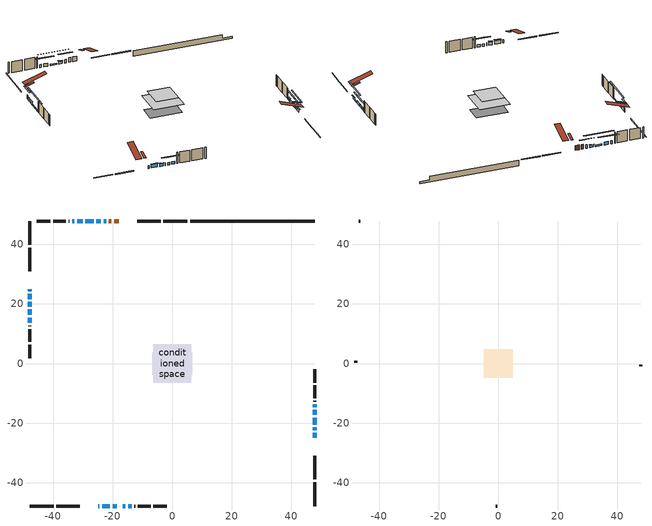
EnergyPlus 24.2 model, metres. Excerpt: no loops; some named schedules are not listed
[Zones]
conditioned space
 floor adiabatic (AdiabaticFloorConstruction): -6.44,-6.44 -6.44,6.44 6.44,6.44 6.44,-6.44 z3.36
 floor foundation (Slab1 construction): -6.74,-3.72 -6.74,3.72 6.74,3.72 6.74,-3.72 z-1.52
 wall outside (RimJoist1 construction): 5.05,47.84 -2.99,47.84 / -47.84,-47.84 -39.8,-47.84 / -47.84,47.84 -47.84,39.8 / 47.84,-47.84 47.84,-39.8 z0.92:1.22
 wall outside (RimJoist2 construction): -3.92,47.84 -11.77,47.84 / -38.87,-47.84 -31.02,-47.84 / -47.84,38.87 -47.84,31.02 / 47.84,-38.87 47.84,-31.02 z0.92:1.22
 wall outside (AdiabaticWallConstruction 1): -17.94,47.84 -19.49,47.84 / -20.42,47.84 -21.31,47.84 z0.92:2.95
 wall outside (AdiabaticWallConstruction): -24.85,-47.84 -24.43,-47.84 / -17.68,-47.84 -17.58,-47.84 / 47.84,-17.28 47.84,-15.55 z0.92:2.14; -23.5,-47.84 -20.96,-47.84 z0.92:2.44; -47.84,24.85 -47.84,24.34 z0.92:2.65; -47.84,23.41 -47.84,21.58 / 47.84,-24.85 47.84,-23.32 / -20.03,-47.84 -18.61,-47.84 / -47.84,20.65 -47.84,19.13 / -30.11,47.84 -31.94,47.84 / -32.86,47.84 -33.63,47.84 z0.92:2.19; -22.24,47.84 -23.05,47.84 z0.92:2.45; -23.98,47.84 -25.51,47.84 / 47.84,-20.55 47.84,-18.21 / -14.81,-47.84 -13.64,-47.84 z0.92:1.99; 47.84,-22.39 47.84,-21.48 z0.92:1.56; -26.43,47.84 -29.18,47.84 / -47.84,18.2 -47.84,16.37 / -47.84,15.44 -47.84,13.61 z0.92:1.55; 47.84,-14.63 47.84,-13.71 / -16.66,-47.84 -15.74,-47.84 z0.92:1.94
 wall outside (Wall1 construction): -34.56,47.84 -34.8,47.84 / -12.72,-47.84 -12.47,-47.84 / -47.84,12.68 -47.84,12.44 / 47.84,-12.78 47.84,-12.54 z0.92:5.8
 wall outside (Wall2 construction): -35.73,47.84 -39.98,47.84 / -11.54,-47.84 -7.29,-47.84 / -47.84,11.51 -47.84,7.26 / 47.84,-11.61 47.84,-7.36 z0.92:5.8
 wall outside (Wall3 construction): -40.91,47.84 -45.43,47.84 / -6.36,-47.84 -1.84,-47.84 / -47.84,6.33 -47.84,1.81 / 47.84,-6.43 47.84,-1.91 z0.92:5.8
 wall foundation (FoundationWall1 construction): 5.98,47.84,-1.52 5.98,47.84,0.92 43.65,47.84,0.92 43.65,47.84,-0.62 47.84,47.84,-0.62 47.84,47.84,-1.52
 window (WindowConstruction 15): -24.85,-47.84 -24.43,-47.84 z0.92:2.14
 window (WindowConstruction 7): -23.5,-47.84 -20.96,-47.84 z0.92:2.44
 window (WindowConstruction 8): -47.84,24.85 -47.84,24.34 z0.92:2.65
 window (WindowConstruction 9): -47.84,23.41 -47.84,21.58 z0.92:2.19
 window (WindowConstruction 10): 47.84,-24.85 47.84,-23.32 z0.92:2.19
 window (WindowConstruction 11): -22.24,47.84 -23.05,47.84 z0.92:2.44
 window (WindowConstruction 12): -23.98,47.84 -25.51,47.84 z0.92:1.99
 window (WindowConstruction 13): -20.03,-47.84 -18.61,-47.84 z0.92:2.19
 window (WindowConstruction 14): -47.84,20.65 -47.84,19.13 z0.92:2.19
 window (WindowConstruction 16): -17.68,-47.84 -17.58,-47.84 z0.92:2.14
 window (WindowConstruction 17): 47.84,-22.39 47.84,-21.48 z0.92:1.55
 window (WindowConstruction 18): -26.44,47.84 -29.18,47.84 z0.92:1.55
 window (WindowConstruction 19): -47.84,18.2 -47.84,16.37 z0.92:1.55
 window (WindowConstruction 20): -47.84,15.44 -47.84,13.61 z0.92:1.55
 window (WindowConstruction): 47.84,-20.55 47.84,-18.21 z0.92:1.99
 window (WindowConstruction 1): 47.84,-17.28 47.84,-15.56 z0.92:2.14
 window (WindowConstruction 2): 47.84,-14.63 47.84,-13.71 z0.92:1.93
 window (WindowConstruction 3): -30.11,47.84 -31.94,47.84 z0.92:2.19
 window (WindowConstruction 4): -32.87,47.84 -33.63,47.84 z0.92:2.19
 window (WindowConstruction 5): -16.66,-47.84 -15.74,-47.84 z0.92:1.93
 window (WindowConstruction 6): -14.81,-47.84 -13.64,-47.84 z0.92:1.99
 door (Door): -17.94,47.84 -19.49,47.84 z0.92:2.95
 door (Door 1): -20.42,47.84 -21.31,47.84 z0.92:2.95
 ceiling adiabatic (AdiabaticFloorConstruction): 6.44,-6.44 6.44,6.44 -6.44,6.44 -6.44,-6.44 z3.36
 roof outside (Roof2 construction): -17.01,47.84,5.8 -17.01,44.38,6.95 -16.1,44.38,6.95 -16.1,47.84,5.8; -25.78,-47.84,5.8 -25.78,-44.38,6.95 -26.69,-44.38,6.95 -26.69,-47.84,5.8; -47.84,25.78,5.8 -44.38,25.78,6.95 -44.38,26.69,6.95 -47.84,26.69,5.8; 47.84,-25.78,5.8 44.38,-25.78,6.95 44.38,-26.69,6.95 47.84,-26.69,5.8
attic - vented
 floor to conditioned space (Floor1 construction Reversed): -4.82,-4.82 -4.82,4.82 4.82,4.82 4.82,-4.82 z5.8
 wall outside (Wall4 construction): -46.36,47.84 -46.91,47.84 / -0.91,-47.84 -0.36,-47.84 / -47.84,0.88 -47.84,0.33 / 47.84,-0.98 47.84,-0.43 z0.92:5.8
 roof outside (Roof1 construction): -15.17,47.84,5.8 -15.17,38.44,8.93 -12.7,38.44,8.93 -12.7,47.84,5.8; -27.62,-47.84,5.8 -27.62,-38.44,8.93 -30.09,-38.44,8.93 -30.09,-47.84,5.8; -47.84,27.62,5.8 -38.44,27.62,8.93 -38.44,30.09,8.93 -47.84,30.09,5.8; 47.84,-27.62,5.8 38.44,-27.62,8.93 38.44,-30.09,8.93 47.84,-30.09,5.8
shading: -20.76,-47.84 -23.7,-47.84 -23.7,-48.25 -20.76,-48.25 z2.65; -47.84,21.7 -47.84,27.49 -48.25,27.49 -48.25,21.7 z5.29; -47.84,21.38 -47.84,23.61 -48.25,23.61 -48.25,21.38 z2.39; 47.84,-23.12 47.84,-25.05 48.25,-25.05 48.25,-23.12 z2.39; -25.69,47.84 -19.6,47.84 -19.6,48.25 -25.69,48.25 z5.08; -25.71,47.84 -23.78,47.84 -23.78,48.25 -25.71,48.25 z2.19; -18.41,-47.84 -20.23,-47.84 -20.23,-48.25 -18.41,-48.25 z2.39; -47.84,18.93 -47.84,20.85 -48.25,20.85 -48.25,18.93 z2.39; 47.84,-16.4 47.84,-27.47 48.25,-27.47 48.25,-16.4 z6.63; -34.26,47.84 -21.35,47.84 -21.35,48.25 -34.26,48.25 z6.63; -47.84,11.29 -47.84,23.28 -48.25,23.28 -48.25,11.29 z6.63; -47.84,8.53 -47.84,20.52 -48.25,20.52 -48.25,8.53 z6.63; 47.84,-15.57 47.84,-23.19 48.25,-23.19 48.25,-15.57 z4.63; 47.84,-12.92 47.84,-19.92 48.25,-19.92 48.25,-12.92 z4.78; 47.84,-13.51 47.84,-14.83 48.25,-14.83 48.25,-13.51 z2.14; -34.58,47.84 -27.47,47.84 -27.47,48.25 -34.58,48.25 z4.83; -36.27,47.84 -30.23,47.84 -30.23,48.25 -36.27,48.25 z4.83; -13.1,-47.84 -19.3,-47.84 -19.3,-48.25 -13.1,-48.25 z4.57; -11.01,-47.84 -17.45,-47.84 -17.45,-48.25 -11.01,-48.25 z4.63
[Building]
Building 1: Terrain=Suburbs
[Site:Location]
Edmonton Intl AP_AB: Latitude {deg}=53.31; Longitude {deg}=-113.58; Time Zone {hr}=-7; Elevation {m}=723; Keep Site Location Information=Yes
[Site:GroundTemperature:Shallow]
-1.56185, -3.61833, -3.78302, -2.80711, 1.11059, 5.01004, 8.39065, 10.5322, 10.7141, 8.97234, 5.67794, 1.89811
[Site:WaterMainsTemperature]
Calculation Method=Schedule; Temperature Schedule=mains temperature schedule
[Material] Roughness=Rough; Thermal Absorptance=0.9
Name | Thickness {m} | Conductivity {W/m-K} | Density {kg/m3} | Specific Heat {J/kg-K} | Solar Absorptance | Visible Absorptance
asphalt or fiberglass shingles | 0.00635 | 0.162714 | 1121.4 | 1465.45 | 0.4 | 0.4
ceiling stud and cavity | 0.1397 | 0.0777816 | 65.682 | 1177.47 | 0.7 | 0.7
concrete 4.0 in. | 0.1016 | 1.803125 | 2242.8 | 837.4 | 0.7 | 0.7
concrete 8.0 in. | 0.2032 | 1.803125 | 2242.8 | 837.4 | 0.7 | 0.7
door material | 0.04445 | 0.053851 | 512.64 | 1214.23 | 0.7 | 0.7
exterior vertical ins | 0.0460229 | 0.029427 | 32.04 | 1214.23 | 0.7 | 0.7
floor covering | 0.0127 | 0.0433444 | 54.468 | 1339.84 | 0.6 | 0.6
floor rigid ins; wall rigid ins | 0.512978 | 0.029427 | 32.04 | 1214.23 | 0.7 | 0.7
floor stud and cavity | 0.1397 | 1.75129 | 37.0049 | 1207.88 | 0.7 | 0.7
furniture material conditioned space 1 | 0.1524 | 0.115458 | 640.8 | 1214.23 | 0.6 | 0.6
gypsum board | 0.0127 | 0.160291 | 801 | 837.4 | 0.6 | 0.6
gypsum board 1 | 0.0127 | 0.160291 | 801 | 837.4 | 0.7 | 0.7
osb sheathing 0.5 in. | 0.0127 | 0.115458 | 512.64 | 1214.23 | 0.7 | 0.7
osb sheathing 0.75 in. | 0.01905 | 0.115458 | 512.64 | 1214.23 | 0.7 | 0.7
osb sheathing 2.0 in. | 0.0508 | 0.115458 | 512.64 | 1214.23 | 0.7 | 0.7
rim joist rigid ins | 0.051816 | 0.029427 | 32.04 | 1214.23 | 0.7 | 0.7
rim joist stud and cavity | 0.0508 | 0.0314757 | 125.044 | 1163.47 | 0.6 | 0.6
rim joist stud and cavity 1 | 0.0508 | 0.0449671 | 125.044 | 1163.47 | 0.6 | 0.6
roof stud and cavity | 0.2032 | 0.114736 | 78.34581 | 1123.46 | 0.7 | 0.7
wall stud and cavity | 0.1397 | 0.122626 | 139.0536 | 1170.24 | 0.7 | 0.7
wall stud and cavity 1 | 0.1397 | 0.100175 | 139.0536 | 1170.24 | 0.7 | 0.7
wall stud and cavity 2 | 0.1397 | 0.100302 | 139.0536 | 1170.24 | 0.7 | 0.7
wall stud and cavity 3 | 0.0889 | 6.1454 | 50.32683 | 1063.81 | 0.6 | 0.6
wall stud and cavity 4 | 0.0889 | 0.380278 | 52.3479 | 1209.89 | 0.7 | 0.7
wall stud and cavity 5 | 0.0889 | 0.391764 | 83.0341 | 1211.67 | 0.7 | 0.7
wood siding | 0.0254 | 0.102417 | 544.68 | 1172.36 | 0.4 | 0.4
wood siding 1 | 0.00254 | 0.102417 | 544.68 | 1172.36 | 0.4 | 0.4
wood siding 2; wood siding 3; wood siding 4 | 0.0254 | 0.102417 | 544.68 | 1172.36 | 0.7 | 0.7
[WindowMaterial:SimpleGlazingSystem]
Name | U-Factor {W/m2-K} | Solar Heat Gain Coefficient
WindowMaterial | 1.65684 | 0.57
WindowMaterial 1 | 1.66138 | 0.57
WindowMaterial 10 | 1.76188 | 0.55
WindowMaterial 11 | 1.82888 | 0.53
WindowMaterial 12 | 1.67898 | 0.57
WindowMaterial 13 | 3.30687 | 0.6
WindowMaterial 14 | 3.276206 | 0.41
WindowMaterial 15 | 2.19511 | 0.4
WindowMaterial 16 | 1.90554 | 0.51
WindowMaterial 2 | 1.79482 | 0.54
WindowMaterial 3 | 1.64776 | 0.58
WindowMaterial 4 | 1.8022 | 0.54
WindowMaterial 5 | 1.927681 | 0.47
WindowMaterial 6 | 1.73974 | 0.55
WindowMaterial 7 | 1.58814 | 0.59
WindowMaterial 8 | 2.55113 | 0.34
WindowMaterial 9 | 1.6699 | 0.57
[Construction]
AdiabaticFloorConstruction: floor stud and cavity, floor rigid ins, osb sheathing 0.75 in., floor covering
AdiabaticWallConstruction: wood siding 3, wall rigid ins, wall stud and cavity 4, gypsum board
AdiabaticWallConstruction 1: wood siding 4, wall rigid ins, wall stud and cavity 4, gypsum board
Door; Door 1: door material
Floor1 construction Reversed: gypsum board, ceiling stud and cavity
FoundationWall1 construction: concrete 8.0 in., gypsum board 1
furniture construction conditioned space 1: furniture material conditioned space 1
PartitionWallConstruction: gypsum board, wall stud and cavity 5, gypsum board
RimJoist1 construction: wood siding 2, osb sheathing 2.0 in., rim joist stud and cavity
RimJoist2 construction: wood siding 2, rim joist rigid ins, osb sheathing 2.0 in., rim joist stud and cavity 1
Roof1 construction: asphalt or fiberglass shingles
Roof2 construction: asphalt or fiberglass shingles, osb sheathing 0.75 in., roof stud and cavity, gypsum board
Slab1 construction: concrete 4.0 in.
Wall1 construction: wood siding, osb sheathing 0.5 in., wall stud and cavity, gypsum board
Wall2 construction: wood siding, osb sheathing 0.5 in., wall stud and cavity 1, gypsum board
Wall3 construction: wood siding, osb sheathing 0.5 in., wall stud and cavity 2, gypsum board
Wall4 construction: wood siding 1, wall stud and cavity 3
WindowConstruction: WindowMaterial
WindowConstruction 1: WindowMaterial 1
WindowConstruction 10; WindowConstruction 14: WindowMaterial 9
WindowConstruction 11: WindowMaterial 10
WindowConstruction 12: WindowMaterial 11
WindowConstruction 13: WindowMaterial 12
WindowConstruction 15: WindowMaterial 13
WindowConstruction 16: WindowMaterial 14
WindowConstruction 17; WindowConstruction 20: WindowMaterial 15
WindowConstruction 18; WindowConstruction 19: WindowMaterial 16
WindowConstruction 2: WindowMaterial 2
WindowConstruction 3; WindowConstruction 9: WindowMaterial 3
WindowConstruction 4: WindowMaterial 4
WindowConstruction 5: WindowMaterial 5
WindowConstruction 6: WindowMaterial 6
WindowConstruction 7: WindowMaterial 7
WindowConstruction 8: WindowMaterial 8
[Zone] Multiplier=1; Part of Total Floor Area=Yes
Name | Volume {m3}
attic - vented | 47.3449
conditioned space | 700
[Space]
Name | Zone | Volume {m3}
attic - vented 1 | attic - vented | 47.3449
conditioned space 1 | conditioned space | 700
[ZoneInfiltration:EffectiveLeakageArea]
infil attic - vented 1: Zone or Space=attic - vented 1; Schedule=Always On Discrete; Effective Air Leakage Area {cm2}=3238.26; Stack Coefficient=0.000556964; Wind Coefficient=1.59453e-05
[ZoneMixing]
whole house fan mix: Zone or Space=attic - vented; Schedule=Always On Continuous; Design Flow Rate Calculation Method=Flow/Zone; Design Flow Rate {m3/s}=0; Source Zone or Space=conditioned space
[SurfaceProperty:ExposedFoundationPerimeter]
Slab1: Exposed Perimeter Calculation Method=TotalExposedPerimeter; Total Exposed Perimeter {m}=41.86
[InternalMass] Zone or ZoneList=conditioned space; Space or SpaceList=conditioned space 1
Name | Construction | Surface Area {m2}
furniture mass conditioned space 1 | furniture construction conditioned space 1 | 106.604
partition wall mass | PartitionWallConstruction | 266.51
[Lights]
interior lighting: Zone or ZoneList or Space or SpaceList=conditioned space 1; Schedule=interior lighting schedule; Design Level Calculation Method=LightingLevel; Lighting Level {W}=343.2; Return Air Fraction=0; Fraction Radiant=0.6; Fraction Visible=0.2; Fraction Replaceable=1
[People]
occupants: Zone or ZoneList or Space or SpaceList=conditioned space 1; Number of People Schedule=occupants schedule; Number of People Calculation Method=People; Number of People=3; Fraction Radiant=0.314171; Sensible Heat Fraction=0.56303; Activity Level Schedule=occupants activity schedule; Carbon Dioxide Generation Rate {m3/s-W}=0; Enable ASHRAE 55 Comfort Warnings=No; Mean Radiant Temperature Calculation Type=EnclosureAveraged
[ElectricEquipment] Zone or ZoneList or Space or SpaceList=conditioned space 1; Design Level Calculation Method=EquipmentLevel
Name | Schedule | Design Level {W} | Fraction Latent | Fraction Radiant | Fraction Lost
clothes dryer | clothes dryer schedule | 140.772 | 0.015 | 0.081 | 0.85
clothes washer | clothes washer schedule | 32.1985 | 0.03 | 0.162 | 0.7
cooking range | cooking range schedule | 215.147 | 0.08 | 0.432 | 0.2
dishwasher | dishwasher schedule | 66.8632 | 0.3 | 0.18 | 0.4
fridge | fridge schedule | 72.9452 | 0 | 0.6 | 0
mech vent bath fan 0 | mech vent bath fan 0 schedule | 50.2 | 0 | 0 | 1
mech vent bath fan 1 | mech vent bath fan 1 schedule | 50.2 | 0 | 0 | 1
mech vent house fan | mech vent house fan schedule | 0 | 0 | 0 | 1
mech vent house fan cfis | mech vent house fan cfis schedule | 0 | 0 | 0 | 0
mech vent range fan 0 | mech vent range fan 0 schedule | 57 | 0 | 0 | 1
misc plug loads | misc plug loads schedule | 494.7 | 0.045 | 0.513 | 0.1
whole house fan | Always On Discrete | 0 | 0 | 0 | 1
[OtherEquipment] Zone or ZoneList or Space or SpaceList=conditioned space 1; Design Level Calculation Method=EquipmentLevel
Name | Fuel Type | Schedule | Design Level {W} | Fraction Latent | Fraction Radiant | Fraction Lost
clothes dryer 1 | Electricity | clothes dryer schedule | 0 | 0.015 | 0.081 | 0.85
cooking range 1 | Electricity | cooking range schedule | 0 | 0.08 | 0.432 | 0.2
general water use latent | None | general water use schedule | 62.594 | 1 | 0 | 0
general water use sensible | None | general water use schedule | -61.6891 | 0 | 0.6 | 0
mech vent house fan latent load | None | Always On Discrete | 0 | 1 | 0 | 0
mech vent house fan sensible load | None | Always On Discrete | 0 | 0 | 0 | 0
water heater energy adjustment1 | NaturalGas | Always On Discrete | 0.01 | 0 | 0 | 1
[ZoneInfiltration:DesignFlowRate] Zone or ZoneList or Space or SpaceList=conditioned space 1; Schedule=Always On Discrete; Design Flow Rate Calculation Method=Flow/Zone; Design Flow Rate {m3/s}=0
infil flow; natural vent flow; whole house fan flow
[Foundation:Kiva]
Foundation Kiva 1: Initial Indoor Air Temperature {C}=18; Wall Height Above Grade {m}=0.919978; Wall Depth Below Slab {m}=0.2032; Custom Block Material Name 1=exterior vertical ins; Custom Block Depth 1 {m}=2.43998; Custom Block X Position 1 {m}=0.2159; Custom Block Z Position 1 {m}=0
[Foundation:Kiva:Settings]
Soil Conductivity {W/m-K}=0.849921; Soil Density {kg/m3}=1842.3; Soil Specific Heat {J/kg-K}=418.7; Ground Solar Absorptivity=0.9; Ground Thermal Absorptivity=0.9; Ground Surface Roughness {m}=0.03; Far-Field Width {m}=40; Deep-Ground Boundary Condition=ZeroFlux; Deep-Ground Depth {m}=40; Minimum Cell Dimension {m}=0.2; Maximum Cell Growth Coefficient=3; Simulation Timestep=Timestep
[Exterior:Lights]
exterior lighting: Schedule=exterior lighting schedule; Design Level {W}=75.6
[Schedule:Constant]
Name | Hourly Value
Always On Continuous; mech vent house fan schedule; mech vent house fan cfis schedule; Always On Discrete | 1
occupants activity schedule | 117.228
fridge schedule | 0
[Schedule:Week:Daily]
interior lighting schedule Week Rule - Jan1-Jan27: interior lighting schedule day, interior lighting schedule day, interior lighting schedule day, interior lighting schedule day, interior lighting schedule day, interior lighting schedule day, interior lighting schedule day, interior lighting schedule default day, interior lighting schedule default day, interior lighting schedule default day, interior lighting schedule default day, interior lighting schedule default day
interior lighting schedule Week Rule - Jan28-Feb3: interior lighting schedule day, interior lighting schedule day, interior lighting schedule day, interior lighting schedule day, interior lighting schedule day 1, interior lighting schedule day 1, interior lighting schedule day 1, interior lighting schedule default day, interior lighting schedule default day, interior lighting schedule default day, interior lighting schedule default day, interior lighting schedule default day
interior lighting schedule Week Rule - Feb4-Feb24: interior lighting schedule day 1, interior lighting schedule day 1, interior lighting schedule day 1, interior lighting schedule day 1, interior lighting schedule day 1, interior lighting schedule day 1, interior lighting schedule day 1, interior lighting schedule default day, interior lighting schedule default day, interior lighting schedule default day, interior lighting schedule default day, interior lighting schedule default day
interior lighting schedule Week Rule - Feb25-Mar3: interior lighting schedule day 1, interior lighting schedule day 1, interior lighting schedule day 1, interior lighting schedule day 1, interior lighting schedule day 2, interior lighting schedule day 2, interior lighting schedule day 2, interior lighting schedule default day, interior lighting schedule default day, interior lighting schedule default day, interior lighting schedule default day, interior lighting schedule default day
interior lighting schedule Week Rule - Mar4-Mar31: interior lighting schedule day 2, interior lighting schedule day 2, interior lighting schedule day 2, interior lighting schedule day 2, interior lighting schedule day 2, interior lighting schedule day 2, interior lighting schedule day 2, interior lighting schedule default day, interior lighting schedule default day, interior lighting schedule default day, interior lighting schedule default day, interior lighting schedule default day
interior lighting schedule Week Rule - Apr1-Apr28: interior lighting schedule day 3, interior lighting schedule day 3, interior lighting schedule day 3, interior lighting schedule day 3, interior lighting schedule day 3, interior lighting schedule day 3, interior lighting schedule day 3, interior lighting schedule default day, interior lighting schedule default day, interior lighting schedule default day, interior lighting schedule default day, interior lighting schedule default day
interior lighting schedule Week Rule - Apr29-May5: interior lighting schedule day 3, interior lighting schedule day 3, interior lighting schedule day 4, interior lighting schedule day 4, interior lighting schedule day 4, interior lighting schedule day 4, interior lighting schedule day 4, interior lighting schedule default day, interior lighting schedule default day, interior lighting schedule default day, interior lighting schedule default day, interior lighting schedule default day
interior lighting schedule Week Rule - May6-May26: interior lighting schedule day 4, interior lighting schedule day 4, interior lighting schedule day 4, interior lighting schedule day 4, interior lighting schedule day 4, interior lighting schedule day 4, interior lighting schedule day 4, interior lighting schedule default day, interior lighting schedule default day, interior lighting schedule default day, interior lighting schedule default day, interior lighting schedule default day
interior lighting schedule Week Rule - May27-Jun2: interior lighting schedule day 4, interior lighting schedule day 4, interior lighting schedule day 4, interior lighting schedule day 4, interior lighting schedule day 4, interior lighting schedule day 5, interior lighting schedule day 5, interior lighting schedule default day, interior lighting schedule default day, interior lighting schedule default day, interior lighting schedule default day, interior lighting schedule default day
interior lighting schedule Week Rule - Jun3-Jun30: interior lighting schedule day 5, interior lighting schedule day 5, interior lighting schedule day 5, interior lighting schedule day 5, interior lighting schedule day 5, interior lighting schedule day 5, interior lighting schedule day 5, interior lighting schedule default day, interior lighting schedule default day, interior lighting schedule default day, interior lighting schedule default day, interior lighting schedule default day
interior lighting schedule Week Rule - Jul1-Jul28: interior lighting schedule day 6, interior lighting schedule day 6, interior lighting schedule day 6, interior lighting schedule day 6, interior lighting schedule day 6, interior lighting schedule day 6, interior lighting schedule day 6, interior lighting schedule default day, interior lighting schedule default day, interior lighting schedule default day, interior lighting schedule default day, interior lighting schedule default day
interior lighting schedule Week Rule - Jul29-Aug4: interior lighting schedule day 6, interior lighting schedule day 6, interior lighting schedule day 6, interior lighting schedule day 7, interior lighting schedule day 7, interior lighting schedule day 7, interior lighting schedule day 7, interior lighting schedule default day, interior lighting schedule default day, interior lighting schedule default day, interior lighting schedule default day, interior lighting schedule default day
interior lighting schedule Week Rule - Aug5-Aug25: interior lighting schedule day 7, interior lighting schedule day 7, interior lighting schedule day 7, interior lighting schedule day 7, interior lighting schedule day 7, interior lighting schedule day 7, interior lighting schedule day 7, interior lighting schedule default day, interior lighting schedule default day, interior lighting schedule default day, interior lighting schedule default day, interior lighting schedule default day
interior lighting schedule Week Rule - Aug26-Sep1: interior lighting schedule day 7, interior lighting schedule day 7, interior lighting schedule day 7, interior lighting schedule day 7, interior lighting schedule day 7, interior lighting schedule day 7, interior lighting schedule day 8, interior lighting schedule default day, interior lighting schedule default day, interior lighting schedule default day, interior lighting schedule default day, interior lighting schedule default day
interior lighting schedule Week Rule - Sep2-Sep29: interior lighting schedule day 8, interior lighting schedule day 8, interior lighting schedule day 8, interior lighting schedule day 8, interior lighting schedule day 8, interior lighting schedule day 8, interior lighting schedule day 8, interior lighting schedule default day, interior lighting schedule default day, interior lighting schedule default day, interior lighting schedule default day, interior lighting schedule default day
interior lighting schedule Week Rule - Sep30-Oct6: interior lighting schedule day 8, interior lighting schedule day 9, interior lighting schedule day 9, interior lighting schedule day 9, interior lighting schedule day 9, interior lighting schedule day 9, interior lighting schedule day 9, interior lighting schedule default day, interior lighting schedule default day, interior lighting schedule default day, interior lighting schedule default day, interior lighting schedule default day
interior lighting schedule Week Rule - Oct7-Oct27: interior lighting schedule day 9, interior lighting schedule day 9, interior lighting schedule day 9, interior lighting schedule day 9, interior lighting schedule day 9, interior lighting schedule day 9, interior lighting schedule day 9, interior lighting schedule default day, interior lighting schedule default day, interior lighting schedule default day, interior lighting schedule default day, interior lighting schedule default day
interior lighting schedule Week Rule - Oct28-Nov3: interior lighting schedule day 9, interior lighting schedule day 9, interior lighting schedule day 9, interior lighting schedule day 9, interior lighting schedule day 10, interior lighting schedule day 10, interior lighting schedule day 10, interior lighting schedule default day, interior lighting schedule default day, interior lighting schedule default day, interior lighting schedule default day, interior lighting schedule default day
interior lighting schedule Week Rule - Nov4-Nov24: interior lighting schedule day 10, interior lighting schedule day 10, interior lighting schedule day 10, interior lighting schedule day 10, interior lighting schedule day 10, interior lighting schedule day 10, interior lighting schedule day 10, interior lighting schedule default day, interior lighting schedule default day, interior lighting schedule default day, interior lighting schedule default day, interior lighting schedule default day
interior lighting schedule Week Rule - Nov25-Dec1: interior lighting schedule day 10, interior lighting schedule day 10, interior lighting schedule day 10, interior lighting schedule day 10, interior lighting schedule day 10, interior lighting schedule day 10, interior lighting schedule day 11, interior lighting schedule default day, interior lighting schedule default day, interior lighting schedule default day, interior lighting schedule default day, interior lighting schedule default day
interior lighting schedule Week Rule - Dec2-Dec31: interior lighting schedule day 11, interior lighting schedule day 11, interior lighting schedule day 11, interior lighting schedule day 11, interior lighting schedule day 11, interior lighting schedule day 11, interior lighting schedule day 11, interior lighting schedule default day, interior lighting schedule default day, interior lighting schedule default day, interior lighting schedule default day, interior lighting schedule default day
occupants schedule Week Rule - Jan1-Dec31: occupants schedule day, occupants schedule day, occupants schedule day, occupants schedule day, occupants schedule day, occupants schedule day, occupants schedule day, occupants schedule default day, occupants schedule default day, occupants schedule default day, occupants schedule default day, occupants schedule default day
clothes dryer schedule Week Rule - Jan1-Dec31: clothes dryer schedule day, clothes dryer schedule day, clothes dryer schedule day, clothes dryer schedule day, clothes dryer schedule day, clothes dryer schedule day, clothes dryer schedule day, clothes dryer schedule default day, clothes dryer schedule default day, clothes dryer schedule default day, clothes dryer schedule default day, clothes dryer schedule default day
clothes washer schedule Week Rule - Jan1-Dec31: clothes washer schedule day, clothes washer schedule day, clothes washer schedule day, clothes washer schedule day, clothes washer schedule day, clothes washer schedule day, clothes washer schedule day, clothes washer schedule default day, clothes washer schedule default day, clothes washer schedule default day, clothes washer schedule default day, clothes washer schedule default day
cooking range schedule Week Rule - Jan1-Dec31: cooking range schedule day, cooking range schedule day, cooking range schedule day, cooking range schedule day, cooking range schedule day, cooking range schedule day, cooking range schedule day, cooking range schedule default day, cooking range schedule default day, cooking range schedule default day, cooking range schedule default day, cooking range schedule default day
dishwasher schedule Week Rule - Jan1-Dec31: dishwasher schedule day, dishwasher schedule day, dishwasher schedule day, dishwasher schedule day, dishwasher schedule day, dishwasher schedule day, dishwasher schedule day, dishwasher schedule default day, dishwasher schedule default day, dishwasher schedule default day, dishwasher schedule default day, dishwasher schedule default day
mech vent bath fan 0 schedule Week Rule - Jan1-Dec31: mech vent bath fan 0 schedule day, mech vent bath fan 0 schedule day, mech vent bath fan 0 schedule day, mech vent bath fan 0 schedule day, mech vent bath fan 0 schedule day, mech vent bath fan 0 schedule day, mech vent bath fan 0 schedule day, mech vent bath fan 0 schedule default day, mech vent bath fan 0 schedule default day, mech vent bath fan 0 schedule default day, mech vent bath fan 0 schedule default day, mech vent bath fan 0 schedule default day
mech vent bath fan 1 schedule Week Rule - Jan1-Dec31: mech vent bath fan 1 schedule day, mech vent bath fan 1 schedule day, mech vent bath fan 1 schedule day, mech vent bath fan 1 schedule day, mech vent bath fan 1 schedule day, mech vent bath fan 1 schedule day, mech vent bath fan 1 schedule day, mech vent bath fan 1 schedule default day, mech vent bath fan 1 schedule default day, mech vent bath fan 1 schedule default day, mech vent bath fan 1 schedule default day, mech vent bath fan 1 schedule default day
mech vent range fan 0 schedule Week Rule - Jan1-Dec31: mech vent range fan 0 schedule day, mech vent range fan 0 schedule day, mech vent range fan 0 schedule day, mech vent range fan 0 schedule day, mech vent range fan 0 schedule day, mech vent range fan 0 schedule day, mech vent range fan 0 schedule day, mech vent range fan 0 schedule default day, mech vent range fan 0 schedule default day, mech vent range fan 0 schedule default day, mech vent range fan 0 schedule default day, mech vent range fan 0 schedule default day
misc plug loads schedule Week Rule - Jan1-Dec31: misc plug loads schedule day, misc plug loads schedule day, misc plug loads schedule day, misc plug loads schedule day, misc plug loads schedule day, misc plug loads schedule day, misc plug loads schedule day, misc plug loads schedule default day, misc plug loads schedule default day, misc plug loads schedule default day, misc plug loads schedule default day, misc plug loads schedule default day
general water use schedule Week Rule - Jan1-Dec31: general water use schedule day, general water use schedule day, general water use schedule day, general water use schedule day, general water use schedule day, general water use schedule day, general water use schedule day, general water use schedule default day, general water use schedule default day, general water use schedule default day, general water use schedule default day, general water use schedule default day
exterior lighting schedule Week Rule - Jan1-Jan27: exterior lighting schedule day, exterior lighting schedule day, exterior lighting schedule day, exterior lighting schedule day, exterior lighting schedule day, exterior lighting schedule day, exterior lighting schedule day, exterior lighting schedule default day, exterior lighting schedule default day, exterior lighting schedule default day, exterior lighting schedule default day, exterior lighting schedule default day
exterior lighting schedule Week Rule - Jan28-Feb3: exterior lighting schedule day, exterior lighting schedule day, exterior lighting schedule day, exterior lighting schedule day, exterior lighting schedule day 1, exterior lighting schedule day 1, exterior lighting schedule day 1, exterior lighting schedule default day, exterior lighting schedule default day, exterior lighting schedule default day, exterior lighting schedule default day, exterior lighting schedule default day
exterior lighting schedule Week Rule - Feb4-Feb24: exterior lighting schedule day 1, exterior lighting schedule day 1, exterior lighting schedule day 1, exterior lighting schedule day 1, exterior lighting schedule day 1, exterior lighting schedule day 1, exterior lighting schedule day 1, exterior lighting schedule default day, exterior lighting schedule default day, exterior lighting schedule default day, exterior lighting schedule default day, exterior lighting schedule default day
exterior lighting schedule Week Rule - Feb25-Mar3: exterior lighting schedule day 1, exterior lighting schedule day 1, exterior lighting schedule day 1, exterior lighting schedule day 1, exterior lighting schedule day 2, exterior lighting schedule day 2, exterior lighting schedule day 2, exterior lighting schedule default day, exterior lighting schedule default day, exterior lighting schedule default day, exterior lighting schedule default day, exterior lighting schedule default day
exterior lighting schedule Week Rule - Mar4-Mar31: exterior lighting schedule day 2, exterior lighting schedule day 2, exterior lighting schedule day 2, exterior lighting schedule day 2, exterior lighting schedule day 2, exterior lighting schedule day 2, exterior lighting schedule day 2, exterior lighting schedule default day, exterior lighting schedule default day, exterior lighting schedule default day, exterior lighting schedule default day, exterior lighting schedule default day
exterior lighting schedule Week Rule - Apr1-Apr28: exterior lighting schedule day 3, exterior lighting schedule day 3, exterior lighting schedule day 3, exterior lighting schedule day 3, exterior lighting schedule day 3, exterior lighting schedule day 3, exterior lighting schedule day 3, exterior lighting schedule default day, exterior lighting schedule default day, exterior lighting schedule default day, exterior lighting schedule default day, exterior lighting schedule default day
[Schedule:Year]
interior lighting schedule: interior lighting schedule Week Rule - Jan1-Jan27, 1, 1, 1, 27, interior lighting schedule Week Rule - Jan28-Feb3, 1, 28, 2, 3, interior lighting schedule Week Rule - Feb4-Feb24, 2, 4, 2, 24, interior lighting schedule Week Rule - Feb25-Mar3, 2, 25, 3, 3, interior lighting schedule Week Rule - Mar4-Mar31, 3, 4, 3, 31, interior lighting schedule Week Rule - Apr1-Apr28, 4, 1, 4, 28, interior lighting schedule Week Rule - Apr29-May5, 4, 29, 5, 5, interior lighting schedule Week Rule - May6-May26, 5, 6, 5, 26, interior lighting schedule Week Rule - May27-Jun2, 5, 27, 6, 2, interior lighting schedule Week Rule - Jun3-Jun30, 6, 3, 6, 30, interior lighting schedule Week Rule - Jul1-Jul28, 7, 1, 7, 28, interior lighting schedule Week Rule - Jul29-Aug4, 7, 29, 8, 4, interior lighting schedule Week Rule - Aug5-Aug25, 8, 5, 8, 25, interior lighting schedule Week Rule - Aug26-Sep1, 8, 26, 9, 1, interior lighting schedule Week Rule - Sep2-Sep29, 9, 2, 9, 29, interior lighting schedule Week Rule - Sep30-Oct6, 9, 30, 10, 6, interior lighting schedule Week Rule - Oct7-Oct27, 10, 7, 10, 27, interior lighting schedule Week Rule - Oct28-Nov3, 10, 28, 11, 3, interior lighting schedule Week Rule - Nov4-Nov24, 11, 4, 11, 24, interior lighting schedule Week Rule - Nov25-Dec1, 11, 25, 12, 1, interior lighting schedule Week Rule - Dec2-Dec31, 12, 2, 12, 31
occupants schedule: occupants schedule Week Rule - Jan1-Dec31, 1, 1, 12, 31
clothes dryer schedule: clothes dryer schedule Week Rule - Jan1-Dec31, 1, 1, 12, 31
clothes washer schedule: clothes washer schedule Week Rule - Jan1-Dec31, 1, 1, 12, 31
cooking range schedule: cooking range schedule Week Rule - Jan1-Dec31, 1, 1, 12, 31
dishwasher schedule: dishwasher schedule Week Rule - Jan1-Dec31, 1, 1, 12, 31
mech vent bath fan 0 schedule: mech vent bath fan 0 schedule Week Rule - Jan1-Dec31, 1, 1, 12, 31
mech vent bath fan 1 schedule: mech vent bath fan 1 schedule Week Rule - Jan1-Dec31, 1, 1, 12, 31
mech vent range fan 0 schedule: mech vent range fan 0 schedule Week Rule - Jan1-Dec31, 1, 1, 12, 31
misc plug loads schedule: misc plug loads schedule Week Rule - Jan1-Dec31, 1, 1, 12, 31
general water use schedule: general water use schedule Week Rule - Jan1-Dec31, 1, 1, 12, 31
exterior lighting schedule: exterior lighting schedule Week Rule - Jan1-Jan27, 1, 1, 1, 27, exterior lighting schedule Week Rule - Jan28-Feb3, 1, 28, 2, 3, exterior lighting schedule Week Rule - Feb4-Feb24, 2, 4, 2, 24, exterior lighting schedule Week Rule - Feb25-Mar3, 2, 25, 3, 3, exterior lighting schedule Week Rule - Mar4-Mar31, 3, 4, 3, 31, exterior lighting schedule Week Rule - Apr1-Apr28, 4, 1, 4, 28, exterior lighting schedule Week Rule - Apr29-May5, 4, 29, 5, 5, exterior lighting schedule Week Rule - May6-May26, 5, 6, 5, 26, exterior lighting schedule Week Rule - May27-Jun2, 5, 27, 6, 2, exterior lighting schedule Week Rule - Jun3-Jun30, 6, 3, 6, 30, exterior lighting schedule Week Rule - Jul1-Jul28, 7, 1, 7, 28, exterior lighting schedule Week Rule - Jul29-Aug4, 7, 29, 8, 4, exterior lighting schedule Week Rule - Aug5-Aug25, 8, 5, 8, 25, exterior lighting schedule Week Rule - Aug26-Sep1, 8, 26, 9, 1, exterior lighting schedule Week Rule - Sep2-Sep29, 9, 2, 9, 29, exterior lighting schedule Week Rule - Sep30-Oct6, 9, 30, 10, 6, exterior lighting schedule Week Rule - Oct7-Oct27, 10, 7, 10, 27, exterior lighting schedule Week Rule - Oct28-Nov3, 10, 28, 11, 3, exterior lighting schedule Week Rule - Nov4-Nov24, 11, 4, 11, 24, exterior lighting schedule Week Rule - Nov25-Dec1, 11, 25, 12, 1, exterior lighting schedule Week Rule - Dec2-Dec31, 12, 2, 12, 31
[Schedule:Compact]
mains temperature schedule: Through: 01/01, For: AllDays, Until: 24:00, 3.97167, Through: 01/02, For: AllDays, Until: 24:00, 3.90778, Through: 01/03, For: AllDays, Until: 24:00, 3.84556, Through: 01/04, For: AllDays, Until: 24:00, 3.78389, Through: 01/05, For: AllDays, Until: 24:00, 3.72278, Through: 01/06, For: AllDays, Until: 24:00, 3.66278, Through: 01/07, For: AllDays, Until: 24:00, 3.60389, Through: 01/08, For: AllDays, Until: 24:00, 3.54556, Through: 01/09, For: AllDays, Until: 24:00, 3.48833, Through: 01/10, For: AllDays, Until: 24:00, 3.43167, Through: 01/11, For: AllDays, Until: 24:00, 3.37611, Through: 01/12, For: AllDays, Until: 24:00, 3.32167, Through: 01/13, For: AllDays, Until: 24:00, 3.26833, Through: 01/14, For: AllDays, Until: 24:00, 3.21556, Through: 01/15, For: AllDays, Until: 24:00, 3.16444, Through: 01/16, For: AllDays, Until: 24:00, 3.11389, Through: 01/17, For: AllDays, Until: 24:00, 3.06444, Through: 01/18, For: AllDays, Until: 24:00, 3.01611, Through: 01/19, For: AllDays, Until: 24:00, 2.96889, Through: 01/20, For: AllDays, Until: 24:00, 2.92278, Through: 01/21, For: AllDays, Until: 24:00, 2.87722, Through: 01/22, For: AllDays, Until: 24:00, 2.83333, Through: 01/23, For: AllDays, Until: 24:00, 2.79056, Through: 01/24, For: AllDays, Until: 24:00, 2.74889, Through: 01/25, For: AllDays, Until: 24:00, 2.70833, Through: 01/26, For: AllDays, Until: 24:00, 2.66889, Through: 01/27, For: AllDays, Until: 24:00, 2.63056, Through: 01/28, For: AllDays, Until: 24:00, 2.59333, Through: 01/29, For: AllDays, Until: 24:00, 2.55778, Through: 01/30, For: AllDays, Until: 24:00, 2.52278, Through: 01/31, For: AllDays, Until: 24:00, 2.48944, Through: 02/01, For: AllDays, Until: 24:00, 2.45722, Through: 02/02, For: AllDays, Until: 24:00, 2.42611, Through: 02/03, For: AllDays, Until: 24:00, 2.39667, Through: 02/04, For: AllDays, Until: 24:00, 2.36833, Through: 02/05, For: AllDays, Until: 24:00, 2.34111, Through: 02/06, For: AllDays, Until: 24:00, 2.315, Through: 02/07, For: AllDays, Until: 24:00, 2.29056, Through: 02/08, For: AllDays, Until: 24:00, 2.26722, Through: 02/09, For: AllDays, Until: 24:00, 2.245, Through: 02/10, For: AllDays, Until: 24:00, 2.22444, Through: 02/11, For: AllDays, Until: 24:00, 2.20444, Through: 02/12, For: AllDays, Until: 24:00, 2.18667, Through: 02/13, For: AllDays, Until: 24:00, 2.17, Through: 02/14, For: AllDays, Until: 24:00, 2.15444, Through: 02/15, For: AllDays, Until: 24:00, 2.14, Through: 02/16, For: AllDays, Until: 24:00, 2.12722, Through: 02/17, For: AllDays, Until: 24:00, 2.11556, Through: 02/18, For: AllDays, Until: 24:00, 2.10556, Through: 02/19, For: AllDays, Until: 24:00, 2.09667, Through: 02/20, For: AllDays, Until: 24:00, 2.08889, Through: 02/21, For: AllDays, Until: 24:00, 2.08278, Through: 02/22, For: AllDays, Until: 24:00, 2.07833, Through: 02/23, For: AllDays, Until: 24:00, 2.07444, Through: 02/24, For: AllDays, Until: 24:00, 2.07278, Through: 02/25, For: AllDays, Until: 24:00, 2.07167, Through: 02/26, For: AllDays, Until: 24:00, 2.07222, Through: 02/27, For: AllDays, Until: 24:00, 2.07444, Through: 02/28, For: AllDays, Until: 24:00, 2.07778, Through: 03/01, For: AllDays, Until: 24:00, 2.08222, Through: 03/02, For: AllDays, Until: 24:00, 2.08833, Through: 03/03, For: AllDays, Until: 24:00, 2.09556, Through: 03/04, For: AllDays, Until: 24:00, 2.10444, Through: 03/05, For: AllDays, Until: 24:00, 2.11444, Through: 03/06, For: AllDays, Until: 24:00, 2.12556, Through: 03/07, For: AllDays, Until: 24:00, 2.13833, Through: 03/08, For: AllDays, Until: 24:00, 2.15278, Through: 03/09, For: AllDays, Until: 24:00, 2.16778, Through: 03/10, For: AllDays, Until: 24:00, 2.18444, Through: 03/11, For: AllDays, Until: 24:00, 2.20278, Through: 03/12, For: AllDays, Until: 24:00, 2.22167, Through: 03/13, For: AllDays, Until: 24:00, 2.24278, Through: 03/14, For: AllDays, Until: 24:00, 2.26444, Through: 03/15, For: AllDays, Until: 24:00, 2.28778, Through: 03/16, For: AllDays, Until: 24:00, 2.31222, Through: 03/17, For: AllDays, Until: 24:00, 2.33778, Through: 03/18, For: AllDays, Until: 24:00, 2.365, Through: 03/19, For: AllDays, Until: 24:00, 2.39333, Through: 03/20, For: AllDays, Until: 24:00, 2.42278, Through: 03/21, For: AllDays, Until: 24:00, 2.45389, Through: 03/22, For: AllDays, Until: 24:00, 2.48611, Through: 03/23, For: AllDays, Until: 24:00, 2.51889, Through: 03/24, For: AllDays, Until: 24:00, 2.55389, Through: 03/25, For: AllDays, Until: 24:00, 2.58944, Through: 03/26, For: AllDays, Until: 24:00, 2.62611, Through: 03/27, For: AllDays, Until: 24:00, 2.66444, Through: 03/28, For: AllDays, Until: 24:00, 2.70389, Through: 03/29, For: AllDays, Until: 24:00, 2.74389, Through: 03/30, For: AllDays, Until: 24:00, 2.78556, Through: 03/31, For: AllDays, Until: 24:00, 2.82833, Through: 04/01, For: AllDays, Until: 24:00, 2.87222, Through: 04/02, For: AllDays, Until: 24:00, 2.91722, Through: 04/03, For: AllDays, Until: 24:00, 2.96333, Through: 04/04, For: AllDays, Until: 24:00, 3.01056, Through: 04/05, For: AllDays, Until: 24:00, 3.05889, Through: 04/06, For: AllDays, Until: 24:00, 3.10833, Through: 04/07, For: AllDays, Until: 24:00, 3.15833, Through: 04/08, For: AllDays, Until: 24:00, 3.21, Through: 04/09, For: AllDays, Until: 24:00, 3.26222, Through: 04/10, For: AllDays, Until: 24:00, 3.31556, Through: 04/11, For: AllDays, Until: 24:00, 3.37, Through: 04/12, For: AllDays, Until: 24:00, 3.42556, Through: 04/13, For: AllDays, Until: 24:00, 3.48167, Through: 04/14, For: AllDays, Until: 24:00, 3.53889, Through: 04/15, For: AllDays, Until: 24:00, 3.59722, Through: 04/16, For: AllDays, Until: 24:00, 3.65611, Through: 04/17, For: AllDays, Until: 24:00, 3.71611, Through: 04/18, For: AllDays, Until: 24:00, 3.77667, Through: 04/19, For: AllDays, Until: 24:00, 3.83833, Through: 04/20, For: AllDays, Until: 24:00, 3.90111, Through: 04/21, For: AllDays, Until: 24:00, 3.96444, Through: 04/22, For: AllDays, Until: 24:00, 4.02833, Through: 04/23, For: AllDays, Until: 24:00, 4.09333, Through: 04/24, For: AllDays, Until: 24:00, 4.15889, Through: 04/25, For: AllDays, Until: 24:00, 4.225, Through: 04/26, For: AllDays, Until: 24:00, 4.29222, Through: 04/27, For: AllDays, Until: 24:00, 4.36, Through: 04/28, For: AllDays, Until: 24:00, 4.42833, Through: 04/29, For: AllDays, Until: 24:00, 4.49722, Through: 04/30, For: AllDays, Until: 24:00, 4.56667, Through: 05/01, For: AllDays, Until: 24:00, 4.63722, Through: 05/02, For: AllDays, Until: 24:00, 4.70833, Through: 05/03, For: AllDays, Until: 24:00, 4.77944, Through: 05/04, For: AllDays, Until: 24:00, 4.85167, Through: 05/05, For: AllDays, Until: 24:00, 4.92389, Through: 05/06, For: AllDays, Until: 24:00, 4.99722, Through: 05/07, For: AllDays, Until: 24:00, 5.07056, Through: 05/08, For: AllDays, Until: 24:00, 5.145, Through: 05/09, For: AllDays, Until: 24:00, 5.21944, Through: 05/10, For: AllDays, Until: 24:00, 5.29389, Through: 05/11, For: AllDays, Until: 24:00, 5.36944, Through: 05/12, For: AllDays, Until: 24:00, 5.445, Through: 05/13, For: AllDays, Until: 24:00, 5.52111, Through: 05/14, For: AllDays, Until: 24:00, 5.59722, Through: 05/15, For: AllDays, Until: 24:00, 5.67389, Through: 05/16, For: AllDays, Until: 24:00, 5.75056, Through: 05/17, For: AllDays, Until: 24:00, 5.82778, Through: 05/18, For: AllDays, Until: 24:00, 5.90556, Through: 05/19, For: AllDays, Until: 24:00, 5.98278, Through: 05/20, For: AllDays, Until: 24:00, 6.06056, Through: 05/21, For: AllDays, Until: 24:00, 6.13889, Through: 05/22, For: AllDays, Until: 24:00, 6.21667, Through: 05/23, For: AllDays, Until: 24:00, 6.295, Through: 05/24, For: AllDays, Until: 24:00, 6.37333, Through: 05/25, For: AllDays, Until: 24:00, 6.45222, Through: 05/26, For: AllDays, Until: 24:00, 6.53056, Through: 05/27, For: AllDays, Until: 24:00, 6.60889, Through: 05/28, For: AllDays, Until: 24:00, 6.68778, Through: 05/29, For: AllDays, Until: 24:00, 6.76611, Through: 05/30, For: AllDays, Until: 24:00, 6.84444, Through: 05/31, For: AllDays, Until: 24:00, 6.92278, Through: 06/01, For: AllDays, Until: 24:00, 7.00111, Through: 06/02, For: AllDays, Until: 24:00, 7.07944, Through: 06/03, For: AllDays, Until: 24:00, 7.15778, Through: 06/04, For: AllDays, Until: 24:00, 7.23556, Through: 06/05, For: AllDays, Until: 24:00, 7.31333, Through: 06/06, For: AllDays, Until: 24:00, 7.39056, Through: 06/07, For: AllDays, Until: 24:00, 7.46833, Through: 06/08, For: AllDays, Until: 24:00, 7.545, Through: 06/09, For: AllDays, Until: 24:00, 7.62222, Through: 06/10, For: AllDays, Until: 24:00, 7.69833, Through: 06/11, For: AllDays, Until: 24:00, 7.775, Through: 06/12, For: AllDays, Until: 24:00, 7.85056, Through: 06/13, For: AllDays, Until: 24:00, 7.92611, Through: 06/14, For: AllDays, Until: 24:00, 8.00111, Through: 06/15, For: AllDays, Until: 24:00, 8.07611, Through: 06/16, For: AllDays, Until: 24:00, 8.15056, Through: 06/17, For: AllDays, Until: 24:00, 8.22389, Through: 06/18, For: AllDays, Until: 24:00, 8.29778, Through: 06/19, For: AllDays, Until: 24:00, 8.37056, Through: 06/20, For: AllDays, Until: 24:00, 8.44278, Through: 06/21, For: AllDays, Until: 24:00, 8.51444, Through: 06/22, For: AllDays, Until: 24:00, 8.58611, Through: 06/23, For: AllDays, Until: 24:00, 8.65667, Through: 06/24, For: AllDays, Until: 24:00, 8.72667, Through: 06/25, For: AllDays, Until: 24:00, 8.79611, Through: 06/26, For: AllDays, Until: 24:00, 8.865, Through: 06/27, For: AllDays, Until: 24:00, 8.93333, Through: 06/28, For: AllDays, Until: 24:00, 9.00056, Through: 06/29, For: AllDays, Until: 24:00, 9.06778, Through: 06/30, For: AllDays, Until: 24:00, 9.13333, Through: 07/01, For: AllDays, Until: 24:00, 9.19889, Through: 07/02, For: AllDays, Until: 24:00, 9.26333, Through: 07/03, For: AllDays, Until: 24:00, 9.32722, Through: 07/04, For: AllDays, Until: 24:00, 9.39056, Through: 07/05, For: AllDays, Until: 24:00, 9.45278, Through: 07/06, For: AllDays, Until: 24:00, 9.51389, Through: 07/07, For: AllDays, Until: 24:00, 9.57444, Through: 07/08, For: AllDays, Until: 24:00, 9.63389, Through: 07/09, For: AllDays, Until: 24:00, 9.69278, Through: 07/10, For: AllDays, Until: 24:00, 9.75056, Through: 07/11, For: AllDays, Until: 24:00, 9.80778, Through: 07/12, For: AllDays, Until: 24:00, 9.86333, Through: 07/13, For: AllDays, Until: 24:00, 9.91833, Through: 07/14, For: AllDays, Until: 24:00, 9.97278, Through: 07/15, For: AllDays, Until: 24:00, 10.0256, Through: 07/16, For: AllDays, Until: 24:00, 10.0778, Through: 07/17, For: AllDays, Until: 24:00, 10.1289, Through: 07/18, For: AllDays, Until: 24:00, 10.1789, Through: 07/19, For: AllDays, Until: 24:00, 10.2278, Through: 07/20, For: AllDays, Until: 24:00, 10.2756, Through: 07/21, For: AllDays, Until: 24:00, 10.3222, Through: 07/22, For: AllDays, Until: 24:00, 10.3683, Through: 07/23, For: AllDays, Until: 24:00, 10.4128, Through: 07/24, For: AllDays, Until: 24:00, 10.4561, Through: 07/25, For: AllDays, Until: 24:00, 10.4989, Through: 07/26, For: AllDays, Until: 24:00, 10.54, Through: 07/27, For: AllDays, Until: 24:00, 10.58, Through: 07/28, For: AllDays, Until: 24:00, 10.6189, Through: 07/29, For: AllDays, Until: 24:00, 10.6567, Through: 07/30, For: AllDays, Until: 24:00, 10.6928, Through: 07/31, For: AllDays, Until: 24:00, 10.7283, Through: 08/01, For: AllDays, Until: 24:00, 10.7622, Through: 08/02, For: AllDays, Until: 24:00, 10.7956, Through: 08/03, For: AllDays, Until: 24:00, 10.8272, Through: 08/04, For: AllDays, Until: 24:00, 10.8572, Through: 08/05, For: AllDays, Until: 24:00, 10.8867, Through: 08/06, For: AllDays, Until: 24:00, 10.9144, Through: 08/07, For: AllDays, Until: 24:00, 10.9411, Through: 08/08, For: AllDays, Until: 24:00, 10.9667, Through: 08/09, For: AllDays, Until: 24:00, 10.9906, Through: 08/10, For: AllDays, Until: 24:00, 11.0133, Through: 08/11, For: AllDays, Until: 24:00, 11.035, Through: 08/12, For: AllDays, Until: 24:00, 11.055, Through: 08/13, For: AllDays, Until: 24:00, 11.0739, Through: 08/14, For: AllDays, Until: 24:00, 11.0917, Through: 08/15, For: AllDays, Until: 24:00, 11.1078, Through: 08/16, For: AllDays, Until: 24:00, 11.1228, Through: 08/17, For: AllDays, Until: 24:00, 11.1361, Through: 08/18, For: AllDays, Until: 24:00, 11.1483, Through: 08/19, For: AllDays, Until: 24:00, 11.1594, Through: 08/20, For: AllDays, Until: 24:00, 11.1689, Through: 08/21, For: AllDays, Until: 24:00, 11.1772, Through: 08/22, For: AllDays, Until: 24:00, 11.1844, Through: 08/23, For: AllDays, Until: 24:00, 11.19, Through: 08/24, For: AllDays, Until: 24:00, 11.1939, Through: 08/25, For: AllDays, Until: 24:00, 11.1967, Through: 08/26, For: AllDays, Until: 24:00, 11.1983, Through: 08/27, For: AllDays, Until: 24:00, 11.1983, Through: 08/28, For: AllDays, Until: 24:00, 11.1972, Through: 08/29, For: AllDays, Until: 24:00, 11.195, Through: 08/30, For: AllDays, Until: 24:00, 11.1911, Through: 08/31, For: AllDays, Until: 24:00, 11.1856, Through: 09/01, For: AllDays, Until: 24:00, 11.1789, Through: 09/02, For: AllDays, Until: 24:00, 11.1711, Through: 09/03, For: AllDays, Until: 24:00, 11.1617, Through: 09/04, For: AllDays, Until: 24:00, 11.1511, Through: 09/05, For: AllDays, Until: 24:00, 11.1394, Through: 09/06, For: AllDays, Until: 24:00, 11.1261, Through: 09/07, For: AllDays, Until: 24:00, 11.1111, Through: 09/08, For: AllDays, Until: 24:00, 11.0956, Through: 09/09, For: AllDays, Until: 24:00, 11.0778, Through: 09/10, For: AllDays, Until: 24:00, 11.0594, Through: 09/11, For: AllDays, Until: 24:00, 11.0394, Through: 09/12, For: AllDays, Until: 24:00, 11.0183, Through: 09/13, For: AllDays, Until: 24:00, 10.9961, Through: 09/14, For: AllDays, Until: 24:00, 10.9722, Through: 09/15, For: AllDays, Until: 24:00, 10.9472, Through: 09/16, For: AllDays, Until: 24:00, 10.9206, Through: 09/17, For: AllDays, Until: 24:00, 10.8928, Through: 09/18, For: AllDays, Until: 24:00, 10.8639, Through: 09/19, For: AllDays, Until: 24:00, 10.8339, Through: 09/20, For: AllDays, Until: 24:00, 10.8028, Through: 09/21, For: AllDays, Until: 24:00, 10.77, Through: 09/22, For: AllDays, Until: 24:00, 10.7361, Through: 09/23, For: AllDays, Until: 24:00, 10.7011, Through: 09/24, For: AllDays, Until: 24:00, 10.665, Through: 09/25, For: AllDays, Until: 24:00, 10.6272, Through: 09/26, For: AllDays, Until: 24:00, 10.5889, Through: 09/27, For: AllDays, Until: 24:00, 10.5489, Through: 09/28, For: AllDays, Until: 24:00, 10.5078, Through: 09/29, For: AllDays, Until: 24:00, 10.4661, Through: 09/30, For: AllDays, Until: 24:00, 10.4228, Through: 10/01, For: AllDays, Until: 24:00, 10.3783, Through: 10/02, For: AllDays, Until: 24:00, 10.3328, Through: 10/03, For: AllDays, Until: 24:00, 10.2861, Through: 10/04, For: AllDays, Until: 24:00, 10.2383, Through: 10/05, For: AllDays, Until: 24:00, 10.19, Through: 10/06, For: AllDays, Until: 24:00, 10.14, Through: 10/07, For: AllDays, Until: 24:00, 10.0894, Through: 10/08, For: AllDays, Until: 24:00, 10.0372, Through: 10/09, For: AllDays, Until: 24:00, 9.98444, Through: 10/10, For: AllDays, Until: 24:00, 9.93056, Through: 10/11, For: AllDays, Until: 24:00, 9.87611, Through: 10/12, For: AllDays, Until: 24:00, 9.82, Through: 10/13, For: AllDays, Until: 24:00, 9.76333, Through: 10/14, For: AllDays, Until: 24:00, 9.70611, Through: 10/15, For: AllDays, Until: 24:00, 9.64722, Through: 10/16, For: AllDays, Until: 24:00, 9.58778, Through: 10/17, For: AllDays, Until: 24:00, 9.52778, Through: 10/18, For: AllDays, Until: 24:00, 9.46667, Through: 10/19, For: AllDays, Until: 24:00, 9.40444, Through: 10/20, For: AllDays, Until: 24:00, 9.34167, Through: 10/21, For: AllDays, Until: 24:00, 9.27778, Through: 10/22, For: AllDays, Until: 24:00, 9.21333, Through: 10/23, For: AllDays, Until: 24:00, 9.14833, Through: 10/24, For: AllDays, Until: 24:00, 9.08222, Through: 10/25, For: AllDays, Until: 24:00, 9.01556, Through: 10/26, For: AllDays, Until: 24:00, 8.94833, Through: 10/27, For: AllDays, Until: 24:00, 8.88056, Through: 10/28, For: AllDays, Until: 24:00, 8.81167, Through: 10/29, For: AllDays, Until: 24:00, 8.74222, Through: 10/30, For: AllDays, Until: 24:00, 8.67222, Through: 10/31, For: AllDays, Until: 24:00, 8.60167, Through: 11/01, For: AllDays, Until: 24:00, 8.53056, Through: 11/02, For: AllDays, Until: 24:00, 8.45889, Through: 11/03, For: AllDays, Until: 24:00, 8.38667, Through: 11/04, For: AllDays, Until: 24:00, 8.31389, Through: 11/05, For: AllDays, Until: 24:00, 8.24056, Through: 11/06, For: AllDays, Until: 24:00, 8.16667, Through: 11/07, For: AllDays, Until: 24:00, 8.09278, Through: 11/08, For: AllDays, Until: 24:00, 8.01833, Through: 11/09, For: AllDays, Until: 24:00, 7.94278, Through: 11/10, For: AllDays, Until: 24:00, 7.86778, Through: 11/11, For: AllDays, Until: 24:00, 7.79167, Through: 11/12, For: AllDays, Until: 24:00, 7.71556, Through: 11/13, For: AllDays, Until: 24:00, 7.63944, Through: 11/14, For: AllDays, Until: 24:00, 7.56222, Through: 11/15, For: AllDays, Until: 24:00, 7.48556, Through: 11/16, For: AllDays, Until: 24:00, 7.40833, Through: 11/17, For: AllDays, Until: 24:00, 7.33056, Through: 11/18, For: AllDays, Until: 24:00, 7.25278, Through: 11/19, For: AllDays, Until: 24:00, 7.175, Through: 11/20, For: AllDays, Until: 24:00, 7.09722, Through: 11/21, For: AllDays, Until: 24:00, 7.01889, Through: 11/22, For: AllDays, Until: 24:00, 6.94056, Through: 11/23, For: AllDays, Until: 24:00, 6.86222, Through: 11/24, For: AllDays, Until: 24:00, 6.78389, Through: 11/25, For: AllDays, Until: 24:00, 6.705, Through: 11/26, For: AllDays, Until: 24:00, 6.62667, Through: 11/27, For: AllDays, Until: 24:00, 6.54833, Through: 11/28, For: AllDays, Until: 24:00, 6.46944, Through: 11/29, For: AllDays, Until: 24:00, 6.39111, Through: 11/30, For: AllDays, Until: 24:00, 6.31278, Through: 12/01, For: AllDays, Until: 24:00, 6.23444, Through: 12/02, For: AllDays, Until: 24:00, 6.15611, Through: 12/03, For: AllDays, Until: 24:00, 6.07833, Through: 12/04, For: AllDays, Until: 24:00, 6.00056, Through: 12/05, For: AllDays, Until: 24:00, 5.92278, Through: 12/06, For: AllDays, Until: 24:00, 5.84556, Through: 12/07, For: AllDays, Until: 24:00, 5.76833, Through: 12/08, For: AllDays, Until: 24:00, 5.69111, Through: 12/09, For: AllDays, Until: 24:00, 5.61444, Through: 12/10, For: AllDays, Until: 24:00, 5.53778, Through: 12/11, For: AllDays, Until: 24:00, 5.46222, Through: 12/12, For: AllDays, Until: 24:00, 5.38611, Through: 12/13, For: AllDays, Until: 24:00, 5.31111, Through: 12/14, For: AllDays, Until: 24:00, 5.23611, Through: 12/15, For: AllDays, Until: 24:00, 5.16167, Through: 12/16, For: AllDays, Until: 24:00, 5.08722, Through: 12/17, For: AllDays, Until: 24:00, 5.01389, Through: 12/18, For: AllDays, Until: 24:00, 4.94056, Through: 12/19, For: AllDays, Until: 24:00, 4.86778, Through: 12/20, For: AllDays, Until: 24:00, 4.79556, Through: 12/21, For: AllDays, Until: 24:00, 4.72389, Through: 12/22, For: AllDays, Until: 24:00, 4.65333, Through: 12/23, For: AllDays, Until: 24:00, 4.58278, Through: 12/24, For: AllDays, Until: 24:00, 4.51278, Through: 12/25, For: AllDays, Until: 24:00, 4.44389, Through: 12/26, For: AllDays, Until: 24:00, 4.375, Through: 12/27, For: AllDays, Until: 24:00, 4.30722, Through: 12/28, For: AllDays, Until: 24:00, 4.24, Through: 12/29, For: AllDays, Until: 24:00, 4.17333, Through: 12/30, For: AllDays, Until: 24:00, 4.10778, Through: 12/31, For: AllDays, Until: 24:00, 4.04278
